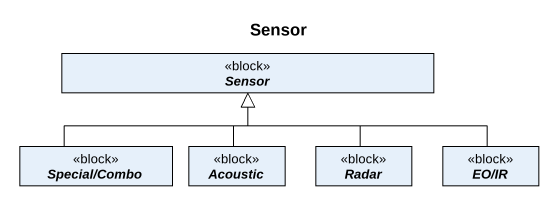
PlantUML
@startuml
title Sensor
hide circle
hide empty members
abstract class Sensor <<block>>
abstract class "Special/Combo" as Special_Combo <<block>>
abstract class Acoustic <<block>>
abstract class Radar <<block>>
abstract class "EO/IR" as EO_IR <<block>>
Special_Combo -up-|> Sensor
Acoustic -up-|> Sensor
Radar -up-|> Sensor
EO_IR -left-|> Sensor
@enduml
